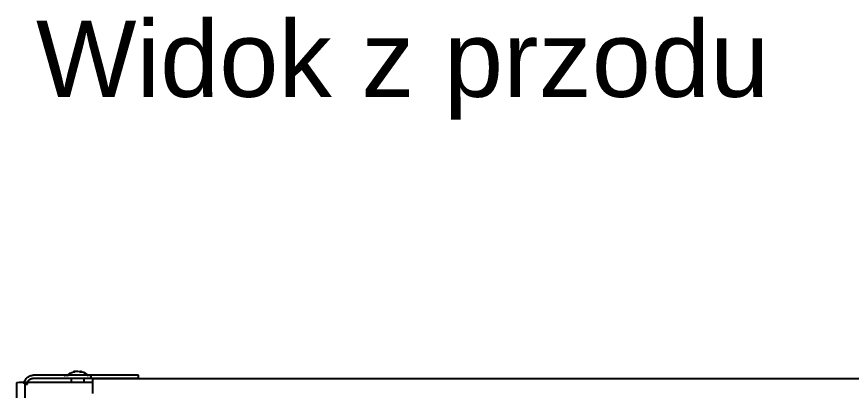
# Model space of a CAD drawing. Header units: millimetres. Extents: x 6404 to 14334, y 16216 to 24449.
# Drawn here: x 7172 to 7720, y 19788 to 20033 of the extents above; entities that cross this region are included whole.
import ezdxf

# ---------------------------------------------------------------- set-up
doc = ezdxf.new("R2010")
doc.units = ezdxf.units.MM
doc.header["$LTSCALE"] = 3
doc.layers.add('Default', color=7, linetype='Continuous')
doc.styles.get("Standard").update_dxf_attribs({"font": 'arial.ttf'})

msp = doc.modelspace()

# ---------------------------------------------------------------- linework, layer by layer
at = {"layer": 'Default'}
for p, q in [((7172.23, 17369.87), (7172.23, 19792.47)), ((7222.23, 19792.75), (7177.73, 19792.75)), ((7177.73, 17369.87), (7177.73, 19792.75)), ((7252.23, 19797.52), (7183.12, 19797.52)), ((7183.12, 19795.52), (7252.23, 19795.52)), ((7208.23, 19792.75), (7208.23, 19795.97)), ((7216.23, 19795.97), (7216.23, 19792.75)), ((7220.98, 19797.17), (7220.98, 19795.97)), ((7222.23, 19795.43), (8261.21, 19795.43)), ((7222.23, 19785.44), (7222.23, 19795.43)), ((7252.23, 19795.52), (7252.23, 19797.52)), ((7177.23, 19791.64), (7179.23, 19791.64))]:
    msp.add_line(p, q, dxfattribs=at)
for points in [[(7205.24, 19797.19, 0), (7206.2, 19798.07, 0), (7207.26, 19798.81, 0), (7208.39, 19799.39, 0), (7209.56, 19799.81, 0)], [(7210.92, 19799.86, 0), (7210.52, 19799.91, 0), (7210.13, 19799.91, 0), (7209.74, 19799.85, 0), (7209.34, 19799.74, 0)], [(7209.34, 19799.74, 0), (7209.67, 19799.79, 0), (7210, 19799.78, 0), (7210.33, 19799.72, 0), (7210.65, 19799.6, 0)], [(7213.8, 19799.85, 0), (7212.36, 19799.97, 0), (7210.92, 19799.86, 0)], [(7213.54, 19799.59, 0), (7213.93, 19799.71, 0), (7214.32, 19799.77, 0), (7214.72, 19799.77, 0), (7215.11, 19799.72, 0)], [(7215.11, 19799.72, 0), (7214.78, 19799.84, 0), (7214.45, 19799.9, 0), (7214.12, 19799.9, 0), (7213.8, 19799.85, 0)], [(7214.78, 19799.84, 0), (7215.98, 19799.42, 0), (7217.14, 19798.84, 0), (7218.23, 19798.09, 0), (7219.22, 19797.19, 0)], [(7177.73, 19792.75, 0), (7173.84, 19792.67, 0), (7172.61, 19792.57, 0), (7172.32, 19792.52, 0), (7172.28, 19792.51, 0), (7172.25, 19792.49, 0), (7172.24, 19792.49, 0), (7172.24, 19792.48, 0), (7172.23, 19792.48, 0), (7172.23, 19792.48, 0), (7172.23, 19792.47, 0), (7172.23, 19792.47, 0), (7172.23, 19792.47, 0), (7172.23, 19792.47, 0), (7172.23, 19792.47, 0)], [(7177.23, 19791.64, 0), (7177.25, 19792.16, 0), (7177.32, 19792.71, 0), (7177.45, 19793.25, 0), (7177.64, 19793.8, 0), (7177.88, 19794.34, 0), (7178.19, 19794.85, 0), (7178.54, 19795.34, 0), (7178.95, 19795.79, 0), (7179.4, 19796.2, 0), (7179.89, 19796.56, 0), (7180.41, 19796.86, 0), (7180.95, 19797.1, 0), (7181.5, 19797.29, 0), (7182.04, 19797.42, 0), (7182.59, 19797.49, 0), (7183.12, 19797.52, 0)], [(7179.23, 19791.64, 0), (7179.24, 19791.98, 0), (7179.29, 19792.34, 0), (7179.38, 19792.7, 0), (7179.5, 19793.07, 0), (7179.66, 19793.42, 0), (7179.86, 19793.76, 0), (7180.1, 19794.08, 0), (7180.37, 19794.38, 0), (7180.66, 19794.65, 0), (7180.99, 19794.89, 0), (7181.33, 19795.09, 0), (7181.68, 19795.25, 0), (7182.05, 19795.37, 0), (7182.41, 19795.46, 0), (7182.77, 19795.5, 0), (7183.12, 19795.52, 0)], [(7220.98, 19797.17, 0), (7220.98, 19797.17, 0), (7220.98, 19797.18, 0), (7220.98, 19797.18, 0), (7220.97, 19797.18, 0), (7220.97, 19797.18, 0), (7220.97, 19797.19, 0), (7220.97, 19797.2, 0), (7220.96, 19797.2, 0), (7220.94, 19797.21, 0), (7220.92, 19797.22, 0), (7220.87, 19797.24, 0), (7220.7, 19797.29, 0), (7220.1, 19797.37, 0), (7214.85, 19797.61, 0), (7208.4, 19797.58, 0), (7204.71, 19797.41, 0), (7203.77, 19797.29, 0), (7203.64, 19797.26, 0), (7203.55, 19797.23, 0), (7203.52, 19797.22, 0), (7203.5, 19797.21, 0), (7203.49, 19797.2, 0), (7203.49, 19797.19, 0), (7203.48, 19797.19, 0), (7203.48, 19797.19, 0), (7203.48, 19797.18, 0), (7203.48, 19797.18, 0), (7203.48, 19797.18, 0), (7203.48, 19797.17, 0)], [(7219.23, 19797.17, 0), (7219.23, 19797.17, 0), (7219.23, 19797.18, 0), (7219.23, 19797.18, 0), (7219.22, 19797.18, 0), (7219.22, 19797.18, 0), (7219.22, 19797.19, 0), (7219.22, 19797.19, 0), (7219.21, 19797.19, 0), (7219.2, 19797.2, 0), (7219.18, 19797.21, 0), (7219.14, 19797.23, 0), (7219, 19797.26, 0), (7218.52, 19797.33, 0), (7214.33, 19797.52, 0), (7209.17, 19797.5, 0), (7206.21, 19797.36, 0), (7205.46, 19797.27, 0), (7205.35, 19797.24, 0), (7205.28, 19797.22, 0), (7205.26, 19797.21, 0), (7205.25, 19797.2, 0), (7205.24, 19797.19, 0), (7205.23, 19797.19, 0), (7205.23, 19797.19, 0), (7205.23, 19797.18, 0), (7205.23, 19797.18, 0), (7205.23, 19797.18, 0), (7205.23, 19797.17, 0), (7205.23, 19797.17, 0)]]:
    msp.add_polyline3d(points, dxfattribs=at)

# ---------------------------------------------------------------- texts
at = {"insert": (7184.91, 20030.34), "char_height": 50, "attachment_point": 1}
msp.add_mtext_dynamic_manual_height_columns('Widok z przodu', width=1167.3059, gutter_width=1, heights=[0], dxfattribs=at)

doc.saveas('drawing.dxf')
